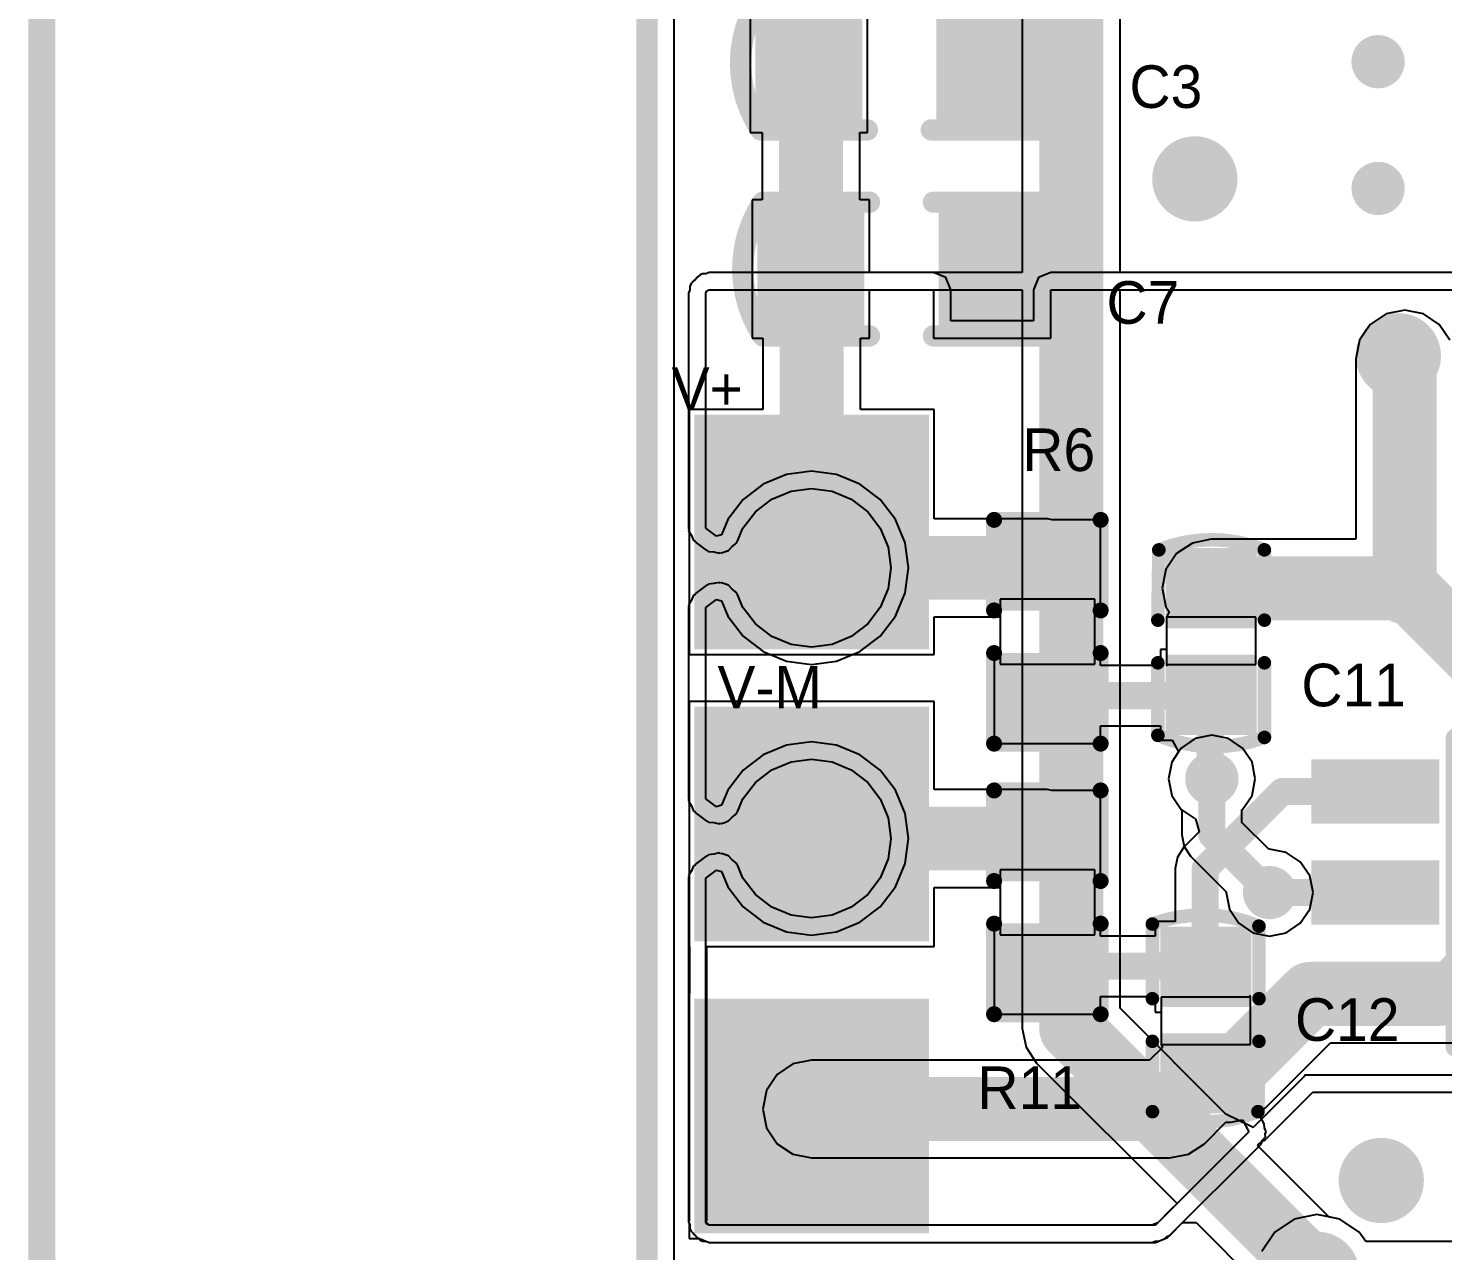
# Model space of a CAD drawing. Extents: x 10.58 to 11.54, y 9.91 to 15.27.
# Drawn here: x 10.598 to 11.12, y 10.462 to 10.914 of the extents above; entities that cross this region are included whole.
import ezdxf

# ---------------------------------------------------------------- set-up
doc = ezdxf.new("R2010")
doc.units = 0
doc.layers.get('0').update_dxf_attribs({"linetype": 'CONTINUOUS'})
for name, color, linetype in [('BOTTOMLAYER', 5, 'CONTINUOUS'), ('KEEPOUTLAYER', 6, 'CONTINUOUS'), ('MULTILAYER', 9, 'CONTINUOUS'), ('TOPLAYER', 1, 'CONTINUOUS'), ('TOPOVERLAY', 2, 'CONTINUOUS'), ('TOPPASTE', 8, 'CONTINUOUS'), ('TOPSOLDER', 216, 'CONTINUOUS'), ('VIAHOLELAYER', 16, 'CONTINUOUS')]:
    doc.layers.add(name, color=color, linetype=linetype)

# ---------------------------------------------------------------- blocks, each defined once
blk = doc.blocks.new('SOT_23_6L_30')
at = {"layer": 'TOPLAYER'}
for points in [[(-0.045276, 0.080709), (-0.045276, 0.041339), (-0.029528, 0.080709), (-0.029528, 0.041339)], [(-0.007874, 0.080709), (-0.007874, 0.041339), (0.007874, 0.080709), (0.007874, 0.041339)], [(0.029528, 0.080709), (0.029528, 0.041339), (0.045276, 0.080709), (0.045276, 0.041339)], [(-0.045276, -0.041339), (-0.045276, -0.080709), (-0.029528, -0.041339), (-0.029528, -0.080709)], [(-0.007874, -0.041339), (-0.007874, -0.080709), (0.007874, -0.041339), (0.007874, -0.080709)], [(0.029528, -0.041339), (0.029528, -0.080709), (0.045276, -0.041339), (0.045276, -0.080709)]]:
    blk.add_solid(points, dxfattribs=at)
at = {"layer": 'TOPOVERLAY', "const_width": 0.007087}
for points in [[(-0.057087, 0.031496), (-0.057087, -0.031496)], [(-0.057087, 0.031496), (0.057087, 0.031496)], [(0.057087, 0.031496), (0.057087, -0.031496)], [(-0.057087, -0.031496), (0.057087, -0.031496)]]:
    blk.add_lwpolyline(points, dxfattribs=at)
at = {"layer": 'TOPOVERLAY'}
for points, const_width in [([(-0.058858, 0.031496, 1), (-0.055315, 0.031496, 1)], 0.003543), ([(-0.058858, 0.031496, 1), (-0.055315, 0.031496, 1)], 0.003543), ([(0.055315, 0.031496, 1), (0.058858, 0.031496, 1)], 0.003543), ([(0.055315, 0.031496, 1), (0.058858, 0.031496, 1)], 0.003543), ([(-0.058858, -0.031496, 1), (-0.055315, -0.031496, 1)], 0.003543), ([(-0.058858, -0.031496, 1), (-0.055315, -0.031496, 1)], 0.003543), ([(0.055315, -0.031496, 1), (0.058858, -0.031496, 1)], 0.003543), ([(0.055315, -0.031496, 1), (0.058858, -0.031496, 1)], 0.003543), ([(-0.055, -0.045, 1), (-0.062874, -0.045, 1)], 0.007874), ([(-0.064842, -0.045, 1), (-0.060906, -0.045, 1)], 0.003937), ([(-0.056968, -0.045, 1), (-0.053032, -0.045, 1)], 0.003937)]:
    blk.add_lwpolyline(points, format="xyb", close=True, dxfattribs=dict(at, const_width=const_width))
at = {"layer": 'TOPPASTE'}
for points in [[(-0.045276, 0.080709), (-0.045276, 0.041339), (-0.029528, 0.080709), (-0.029528, 0.041339)], [(-0.007874, 0.080709), (-0.007874, 0.041339), (0.007874, 0.080709), (0.007874, 0.041339)], [(0.029528, 0.080709), (0.029528, 0.041339), (0.045276, 0.080709), (0.045276, 0.041339)], [(-0.045276, -0.041339), (-0.045276, -0.080709), (-0.029528, -0.041339), (-0.029528, -0.080709)], [(-0.007874, -0.041339), (-0.007874, -0.080709), (0.007874, -0.041339), (0.007874, -0.080709)], [(0.029528, -0.041339), (0.029528, -0.080709), (0.045276, -0.041339), (0.045276, -0.080709)]]:
    blk.add_solid(points, dxfattribs=at)
at = {"layer": 'TOPSOLDER'}
for points in [[(-0.049276, 0.084709), (-0.049276, 0.037339), (-0.025528, 0.084709), (-0.025528, 0.037339)], [(-0.011874, 0.084709), (-0.011874, 0.037339), (0.011874, 0.084709), (0.011874, 0.037339)], [(0.025528, 0.084709), (0.025528, 0.037339), (0.049276, 0.084709), (0.049276, 0.037339)], [(-0.049276, -0.037339), (-0.049276, -0.084709), (-0.025528, -0.037339), (-0.025528, -0.084709)], [(-0.011874, -0.037339), (-0.011874, -0.084709), (0.011874, -0.037339), (0.011874, -0.084709)], [(0.025528, -0.037339), (0.025528, -0.084709), (0.049276, -0.037339), (0.049276, -0.084709)]]:
    blk.add_solid(points, dxfattribs=at)
blk = doc.blocks.new('R_0402_46')
at = {"layer": 'TOPLAYER'}
for p, q in [((0.017, 0.0175), (-0.007, 0.0175)), ((-0.007, 0.0175), (-0.007, -0.0175)), ((0.017, -0.0175), (0.017, 0.0175)), ((-0.007, -0.0175), (0.017, -0.0175))]:
    blk.add_line(p, q, dxfattribs=at)
for points in [[(-0.006811, -0.01378), (-0.006811, 0.01378), (-0.030433, -0.01378), (-0.030433, 0.01378)], [(0.040433, -0.01378), (0.040433, 0.01378), (0.016811, -0.01378), (0.016811, 0.01378)]]:
    blk.add_solid(points, dxfattribs=at)
at = {"layer": 'TOPOVERLAY', "const_width": 0.005906}
for points in [[(-0.036339, 0.019685), (-0.002874, 0.019685)], [(-0.036339, 0.019685), (-0.036339, -0.019685)], [(0.012874, 0.019685), (0.046339, 0.019685)], [(0.046339, 0.019685), (0.046339, -0.019685)], [(-0.036339, -0.019685), (-0.002874, -0.019685)], [(0.012874, -0.019685), (0.046339, -0.019685)]]:
    blk.add_lwpolyline(points, dxfattribs=at)
at = {"layer": 'TOPOVERLAY', "const_width": 0.002953}
for points in [[(-0.037815, 0.019685, 1), (-0.034862, 0.019685, 1)], [(-0.037815, 0.019685, 1), (-0.034862, 0.019685, 1)], [(-0.00435, 0.019685, 1), (-0.001398, 0.019685, 1)], [(0.011398, 0.019685, 1), (0.01435, 0.019685, 1)], [(0.044862, 0.019685, 1), (0.047815, 0.019685, 1)], [(0.044862, 0.019685, 1), (0.047815, 0.019685, 1)], [(-0.037815, -0.019685, 1), (-0.034862, -0.019685, 1)], [(-0.037815, -0.019685, 1), (-0.034862, -0.019685, 1)], [(-0.00435, -0.019685, 1), (-0.001398, -0.019685, 1)], [(0.011398, -0.019685, 1), (0.01435, -0.019685, 1)], [(0.044862, -0.019685, 1), (0.047815, -0.019685, 1)], [(0.044862, -0.019685, 1), (0.047815, -0.019685, 1)]]:
    blk.add_lwpolyline(points, format="xyb", close=True, dxfattribs=at)
at = {"layer": 'TOPPASTE'}
for points in [[(-0.006811, -0.01378), (-0.006811, 0.01378), (-0.030433, -0.01378), (-0.030433, 0.01378)], [(0.040433, -0.01378), (0.040433, 0.01378), (0.016811, -0.01378), (0.016811, 0.01378)]]:
    blk.add_solid(points, dxfattribs=at)
at = {"layer": 'TOPSOLDER'}
for points in [[(-0.002811, -0.01778), (-0.002811, 0.01778), (-0.034433, -0.01778), (-0.034433, 0.01778)], [(0.044433, -0.01778), (0.044433, 0.01778), (0.012811, -0.01778), (0.012811, 0.01778)]]:
    blk.add_solid(points, dxfattribs=at)
blk = doc.blocks.new('R_0402_50')
at = {"layer": 'TOPLAYER'}
for p, q in [((0.017, 0.0175), (-0.007, 0.0175)), ((-0.007, 0.0175), (-0.007, -0.0175)), ((0.017, -0.0175), (0.017, 0.0175)), ((-0.007, -0.0175), (0.017, -0.0175))]:
    blk.add_line(p, q, dxfattribs=at)
for points in [[(-0.006811, -0.01378), (-0.006811, 0.01378), (-0.030433, -0.01378), (-0.030433, 0.01378)], [(0.040433, -0.01378), (0.040433, 0.01378), (0.016811, -0.01378), (0.016811, 0.01378)]]:
    blk.add_solid(points, dxfattribs=at)
at = {"layer": 'TOPOVERLAY', "const_width": 0.005906}
for points in [[(-0.036339, 0.019685), (-0.002874, 0.019685)], [(-0.036339, 0.019685), (-0.036339, -0.019685)], [(0.012874, 0.019685), (0.046339, 0.019685)], [(0.046339, 0.019685), (0.046339, -0.019685)], [(-0.036339, -0.019685), (-0.002874, -0.019685)], [(0.012874, -0.019685), (0.046339, -0.019685)]]:
    blk.add_lwpolyline(points, dxfattribs=at)
at = {"layer": 'TOPOVERLAY', "const_width": 0.002953}
for points in [[(-0.037815, 0.019685, 1), (-0.034862, 0.019685, 1)], [(-0.037815, 0.019685, 1), (-0.034862, 0.019685, 1)], [(-0.00435, 0.019685, 1), (-0.001398, 0.019685, 1)], [(0.011398, 0.019685, 1), (0.01435, 0.019685, 1)], [(0.044862, 0.019685, 1), (0.047815, 0.019685, 1)], [(0.044862, 0.019685, 1), (0.047815, 0.019685, 1)], [(-0.037815, -0.019685, 1), (-0.034862, -0.019685, 1)], [(-0.037815, -0.019685, 1), (-0.034862, -0.019685, 1)], [(-0.00435, -0.019685, 1), (-0.001398, -0.019685, 1)], [(0.011398, -0.019685, 1), (0.01435, -0.019685, 1)], [(0.044862, -0.019685, 1), (0.047815, -0.019685, 1)], [(0.044862, -0.019685, 1), (0.047815, -0.019685, 1)]]:
    blk.add_lwpolyline(points, format="xyb", close=True, dxfattribs=at)
at = {"layer": 'TOPPASTE'}
for points in [[(-0.006811, -0.01378), (-0.006811, 0.01378), (-0.030433, -0.01378), (-0.030433, 0.01378)], [(0.040433, -0.01378), (0.040433, 0.01378), (0.016811, -0.01378), (0.016811, 0.01378)]]:
    blk.add_solid(points, dxfattribs=at)
at = {"layer": 'TOPSOLDER'}
for points in [[(-0.002811, -0.01778), (-0.002811, 0.01778), (-0.034433, -0.01778), (-0.034433, 0.01778)], [(0.044433, -0.01778), (0.044433, 0.01778), (0.012811, -0.01778), (0.012811, 0.01778)]]:
    blk.add_solid(points, dxfattribs=at)
blk = doc.blocks.new('3P_SMT_3_3_59')
at = {"layer": 'TOPLAYER'}
for points in [[(-0.03937, -0.03937), (0.03937, -0.03937), (-0.03937, 0.03937), (0.03937, 0.03937)], [(0.068504, -0.03937), (0.147244, -0.03937), (0.068504, 0.03937), (0.147244, 0.03937)], [(0.176378, -0.03937), (0.255118, -0.03937), (0.176378, 0.03937), (0.255118, 0.03937)]]:
    blk.add_solid(points, dxfattribs=at)
at = {"layer": 'TOPPASTE'}
for points in [[(-0.03937, -0.03937), (0.03937, -0.03937), (-0.03937, 0.03937), (0.03937, 0.03937)], [(0.068504, -0.03937), (0.147244, -0.03937), (0.068504, 0.03937), (0.147244, 0.03937)], [(0.176378, -0.03937), (0.255118, -0.03937), (0.176378, 0.03937), (0.255118, 0.03937)]]:
    blk.add_solid(points, dxfattribs=at)
at = {"layer": 'TOPSOLDER'}
for points in [[(-0.04337, -0.04337), (0.04337, -0.04337), (-0.04337, 0.04337), (0.04337, 0.04337)], [(0.064504, -0.04337), (0.151244, -0.04337), (0.064504, 0.04337), (0.151244, 0.04337)], [(0.172378, -0.04337), (0.259118, -0.04337), (0.172378, 0.04337), (0.259118, 0.04337)]]:
    blk.add_solid(points, dxfattribs=at)
blk = doc.blocks.new('C_0603_66')
at = {"layer": 'TOPLAYER'}
for points in [[(-0.017717, -0.019685), (-0.017717, 0.019685), (-0.049213, -0.019685), (-0.049213, 0.019685)], [(0.049213, -0.019685), (0.049213, 0.019685), (0.017717, -0.019685), (0.017717, 0.019685)]]:
    blk.add_solid(points, dxfattribs=at)
at = {"layer": 'TOPOVERLAY', "const_width": 0.007874}
for points in [[(-0.051181, -0.024708, -0.302775), (-0.051181, 0.024708)], [(0.051181, 0.024708, -0.302775), (0.051181, -0.024708)]]:
    blk.add_lwpolyline(points, format="xyb", dxfattribs=at)
at = {"layer": 'TOPOVERLAY', "const_width": 0.003937}
for points in [[(-0.05315, 0.024708, 1), (-0.049213, 0.024708, 1)], [(-0.05315, 0.024708, 1), (-0.049213, 0.024708, 1)], [(-0.01378, 0.024708, 1), (-0.009843, 0.024708, 1)], [(0.009843, 0.024708, 1), (0.01378, 0.024708, 1)], [(0.049213, 0.024708, 1), (0.05315, 0.024708, 1)], [(0.049213, 0.024708, 1), (0.05315, 0.024708, 1)], [(-0.05315, -0.024708, 1), (-0.049213, -0.024708, 1)], [(-0.05315, -0.024708, 1), (-0.049213, -0.024708, 1)], [(-0.01378, -0.024708, 1), (-0.009843, -0.024708, 1)], [(0.009843, -0.024708, 1), (0.01378, -0.024708, 1)], [(0.049213, -0.024708, 1), (0.05315, -0.024708, 1)], [(0.049213, -0.024708, 1), (0.05315, -0.024708, 1)]]:
    blk.add_lwpolyline(points, format="xyb", close=True, dxfattribs=at)
at = {"layer": 'TOPOVERLAY', "const_width": 0.007874}
for points in [[(-0.011811, 0.024708), (-0.051181, 0.024708)], [(0.051181, 0.024708), (0.011811, 0.024708)], [(-0.011811, -0.024708), (-0.051181, -0.024708)], [(0.051181, -0.024708), (0.011811, -0.024708)]]:
    blk.add_lwpolyline(points, dxfattribs=at)
at = {"layer": 'TOPPASTE'}
for points in [[(-0.017717, -0.019685), (-0.017717, 0.019685), (-0.049213, -0.019685), (-0.049213, 0.019685)], [(0.049213, -0.019685), (0.049213, 0.019685), (0.017717, -0.019685), (0.017717, 0.019685)]]:
    blk.add_solid(points, dxfattribs=at)
at = {"layer": 'TOPSOLDER'}
for points in [[(-0.013717, -0.023685), (-0.013717, 0.023685), (-0.053213, -0.023685), (-0.053213, 0.023685)], [(0.053213, -0.023685), (0.053213, 0.023685), (0.013717, -0.023685), (0.013717, 0.023685)]]:
    blk.add_solid(points, dxfattribs=at)
blk = doc.blocks.new('C_0603_70')
at = {"layer": 'TOPLAYER'}
for points in [[(-0.017717, -0.019685), (-0.017717, 0.019685), (-0.049213, -0.019685), (-0.049213, 0.019685)], [(0.049213, -0.019685), (0.049213, 0.019685), (0.017717, -0.019685), (0.017717, 0.019685)]]:
    blk.add_solid(points, dxfattribs=at)
at = {"layer": 'TOPOVERLAY', "const_width": 0.007874}
for points in [[(-0.051181, -0.024708, -0.302775), (-0.051181, 0.024708)], [(0.051181, 0.024708, -0.302775), (0.051181, -0.024708)]]:
    blk.add_lwpolyline(points, format="xyb", dxfattribs=at)
at = {"layer": 'TOPOVERLAY', "const_width": 0.003937}
for points in [[(-0.05315, 0.024708, 1), (-0.049213, 0.024708, 1)], [(-0.05315, 0.024708, 1), (-0.049213, 0.024708, 1)], [(-0.01378, 0.024708, 1), (-0.009843, 0.024708, 1)], [(0.009843, 0.024708, 1), (0.01378, 0.024708, 1)], [(0.049213, 0.024708, 1), (0.05315, 0.024708, 1)], [(0.049213, 0.024708, 1), (0.05315, 0.024708, 1)], [(-0.05315, -0.024708, 1), (-0.049213, -0.024708, 1)], [(-0.05315, -0.024708, 1), (-0.049213, -0.024708, 1)], [(-0.01378, -0.024708, 1), (-0.009843, -0.024708, 1)], [(0.009843, -0.024708, 1), (0.01378, -0.024708, 1)], [(0.049213, -0.024708, 1), (0.05315, -0.024708, 1)], [(0.049213, -0.024708, 1), (0.05315, -0.024708, 1)]]:
    blk.add_lwpolyline(points, format="xyb", close=True, dxfattribs=at)
at = {"layer": 'TOPOVERLAY', "const_width": 0.007874}
for points in [[(-0.011811, 0.024708), (-0.051181, 0.024708)], [(0.051181, 0.024708), (0.011811, 0.024708)], [(-0.011811, -0.024708), (-0.051181, -0.024708)], [(0.051181, -0.024708), (0.011811, -0.024708)]]:
    blk.add_lwpolyline(points, dxfattribs=at)
at = {"layer": 'TOPPASTE'}
for points in [[(-0.017717, -0.019685), (-0.017717, 0.019685), (-0.049213, -0.019685), (-0.049213, 0.019685)], [(0.049213, -0.019685), (0.049213, 0.019685), (0.017717, -0.019685), (0.017717, 0.019685)]]:
    blk.add_solid(points, dxfattribs=at)
at = {"layer": 'TOPSOLDER'}
for points in [[(-0.013717, -0.023685), (-0.013717, 0.023685), (-0.053213, -0.023685), (-0.053213, 0.023685)], [(0.053213, -0.023685), (0.053213, 0.023685), (0.013717, -0.023685), (0.013717, 0.023685)]]:
    blk.add_solid(points, dxfattribs=at)
blk = doc.blocks.new('C_0402_78')
at = {"layer": 'TOPLAYER'}
for p, q in [((0.008518, 0.0165), (-0.008982, 0.0165)), ((-0.008982, 0.0165), (-0.008982, -0.0165)), ((0.008518, -0.016), (0.008518, 0.0165)), ((-0.008982, -0.0165), (0.009018, -0.0165)), ((0.009018, -0.0165), (0.008518, -0.016))]:
    blk.add_line(p, q, dxfattribs=at)
for points in [[(-0.00884, -0.012795), (-0.00884, 0.012795), (-0.030494, -0.012795), (-0.030494, 0.012795)], [(0.03053, -0.012795), (0.03053, 0.012795), (0.008876, -0.012795), (0.008876, 0.012795)]]:
    blk.add_solid(points, dxfattribs=at)
at = {"layer": 'TOPOVERLAY', "const_width": 0.005}
for points in [[(-0.03382, -0.019341, -0.193022), (-0.033854, 0.01965)], [(0.035464, 0.019716, -0.191665), (0.034708, -0.019637)]]:
    blk.add_lwpolyline(points, format="xyb", dxfattribs=at)
at = {"layer": 'TOPOVERLAY', "const_width": 0.0025}
for points in [[(-0.035104, 0.01965, 1), (-0.032604, 0.01965, 1)], [(-0.03509, 0.019685, 1), (-0.03259, 0.019685, 1)], [(-0.009106, 0.019685, 1), (-0.006606, 0.019685, 1)], [(0.006642, 0.019685, 1), (0.009142, 0.019685, 1)], [(0.034214, 0.019716, 1), (0.036714, 0.019716, 1)], [(0.034225, 0.019685, 1), (0.036726, 0.019685, 1)], [(-0.03509, -0.019291, 1), (-0.03259, -0.019291, 1)], [(-0.03507, -0.019341, 1), (-0.03257, -0.019341, 1)], [(-0.009106, -0.019685, 1), (-0.006606, -0.019685, 1)], [(0.006642, -0.019685, 1), (0.009142, -0.019685, 1)], [(0.033438, -0.019685, 1), (0.035938, -0.019685, 1)], [(0.033458, -0.019637, 1), (0.035958, -0.019637, 1)]]:
    blk.add_lwpolyline(points, format="xyb", close=True, dxfattribs=at)
at = {"layer": 'TOPOVERLAY', "const_width": 0.005}
for points in [[(-0.007856, 0.019685), (-0.03384, 0.019685)], [(0.035476, 0.019685), (0.007892, 0.019685)], [(-0.007856, -0.019685), (-0.03384, -0.019291)], [(0.034688, -0.019685), (0.007892, -0.019685)]]:
    blk.add_lwpolyline(points, dxfattribs=at)
at = {"layer": 'TOPPASTE'}
for points in [[(-0.00884, -0.012795), (-0.00884, 0.012795), (-0.030494, -0.012795), (-0.030494, 0.012795)], [(0.03053, -0.012795), (0.03053, 0.012795), (0.008876, -0.012795), (0.008876, 0.012795)]]:
    blk.add_solid(points, dxfattribs=at)
at = {"layer": 'TOPSOLDER'}
for points in [[(-0.00484, -0.016795), (-0.00484, 0.016795), (-0.034494, -0.016795), (-0.034494, 0.016795)], [(0.03453, -0.016795), (0.03453, 0.016795), (0.004876, -0.016795), (0.004876, 0.016795)]]:
    blk.add_solid(points, dxfattribs=at)
blk = doc.blocks.new('C_0402_79')
at = {"layer": 'TOPLAYER'}
for p, q in [((0.008518, 0.0165), (-0.008982, 0.0165)), ((-0.008982, 0.0165), (-0.008982, -0.0165)), ((0.008518, -0.016), (0.008518, 0.0165)), ((-0.008982, -0.0165), (0.009018, -0.0165)), ((0.009018, -0.0165), (0.008518, -0.016))]:
    blk.add_line(p, q, dxfattribs=at)
for points in [[(-0.00884, -0.012795), (-0.00884, 0.012795), (-0.030494, -0.012795), (-0.030494, 0.012795)], [(0.03053, -0.012795), (0.03053, 0.012795), (0.008876, -0.012795), (0.008876, 0.012795)]]:
    blk.add_solid(points, dxfattribs=at)
at = {"layer": 'TOPOVERLAY', "const_width": 0.005}
for points in [[(-0.03382, -0.019341, -0.193022), (-0.033854, 0.01965)], [(0.035464, 0.019716, -0.191665), (0.034708, -0.019637)]]:
    blk.add_lwpolyline(points, format="xyb", dxfattribs=at)
at = {"layer": 'TOPOVERLAY', "const_width": 0.0025}
for points in [[(-0.035104, 0.01965, 1), (-0.032604, 0.01965, 1)], [(-0.03509, 0.019685, 1), (-0.03259, 0.019685, 1)], [(-0.009106, 0.019685, 1), (-0.006606, 0.019685, 1)], [(0.006642, 0.019685, 1), (0.009142, 0.019685, 1)], [(0.034214, 0.019716, 1), (0.036714, 0.019716, 1)], [(0.034225, 0.019685, 1), (0.036726, 0.019685, 1)], [(-0.03509, -0.019291, 1), (-0.03259, -0.019291, 1)], [(-0.03507, -0.019341, 1), (-0.03257, -0.019341, 1)], [(-0.009106, -0.019685, 1), (-0.006606, -0.019685, 1)], [(0.006642, -0.019685, 1), (0.009142, -0.019685, 1)], [(0.033438, -0.019685, 1), (0.035938, -0.019685, 1)], [(0.033458, -0.019637, 1), (0.035958, -0.019637, 1)]]:
    blk.add_lwpolyline(points, format="xyb", close=True, dxfattribs=at)
at = {"layer": 'TOPOVERLAY', "const_width": 0.005}
for points in [[(-0.03384, 0.019685), (-0.007856, 0.019685)], [(0.007892, 0.019685), (0.035476, 0.019685)], [(-0.03384, -0.019291), (-0.007856, -0.019685)], [(0.007892, -0.019685), (0.034688, -0.019685)]]:
    blk.add_lwpolyline(points, dxfattribs=at)
at = {"layer": 'TOPPASTE'}
for points in [[(-0.00884, -0.012795), (-0.00884, 0.012795), (-0.030494, -0.012795), (-0.030494, 0.012795)], [(0.03053, -0.012795), (0.03053, 0.012795), (0.008876, -0.012795), (0.008876, 0.012795)]]:
    blk.add_solid(points, dxfattribs=at)
at = {"layer": 'TOPSOLDER'}
for points in [[(-0.00484, -0.016795), (-0.00484, 0.016795), (-0.034494, -0.016795), (-0.034494, 0.016795)], [(0.03453, -0.016795), (0.03453, 0.016795), (0.004876, -0.016795), (0.004876, 0.016795)]]:
    blk.add_solid(points, dxfattribs=at)

msp = doc.modelspace()

# ---------------------------------------------------------------- linework, layer by layer
at = {"layer": 'BOTTOMLAYER'}
for p, q in [((10.836504, 10.348354), (10.836504, 12.641469)), ((10.965098, 11.006301), (10.965098, 10.823453)), ((11.001226, 10.823453), (11.001226, 11.006301)), ((10.846049, 10.822594), (10.84515, 10.821695)), ((10.846947, 10.822967), (10.846049, 10.822594)), ((10.846049, 10.822594), (10.846049, 10.822594)), ((10.846049, 10.822594), (10.846049, 10.822594)), ((10.846049, 10.822594), (10.846049, 10.822594)), ((10.848219, 10.822967), (10.846947, 10.822967)), ((10.849394, 10.823453), (10.848219, 10.822967)), ((10.965098, 10.823453), (10.849394, 10.823453)), ((11.201967, 10.823453), (11.001226, 10.823453)), ((10.842589, 10.819135), (10.842217, 10.818236)), ((10.842217, 10.818236), (10.842217, 10.816965)), ((10.84259, 10.819135), (10.842589, 10.819135)), ((10.842589, 10.819135), (10.842589, 10.819135)), ((10.842589, 10.819135), (10.842589, 10.819135)), ((10.843488, 10.820034), (10.84259, 10.819135)), ((10.843603, 10.82031), (10.843488, 10.820034)), ((10.843879, 10.820424), (10.843603, 10.82031)), ((10.844319, 10.820865), (10.843879, 10.820424)), ((10.84476, 10.821305), (10.844319, 10.820865)), ((10.844874, 10.821581), (10.84476, 10.821305)), ((10.84515, 10.821695), (10.844874, 10.821581)), ((10.842217, 10.816965), (10.841731, 10.81579)), ((10.841731, 10.81579), (10.841731, 10.728965)), ((10.848123, 10.81579), (10.848495, 10.816689)), ((10.848123, 10.728965), (10.848123, 10.81579)), ((10.848495, 10.816689), (10.849394, 10.817061)), ((10.849394, 10.817061), (10.965098, 10.817061)), ((10.965098, 10.817061), (10.965098, 10.544087)), ((11.001226, 10.551569), (11.001226, 10.817061)), ((11.001226, 10.817061), (11.208359, 10.817061)), ((10.887259, 10.750039), (10.878009, 10.748822)), ((10.896509, 10.748822), (10.887259, 10.750039)), ((10.869389, 10.745251), (10.861988, 10.739572)), ((10.878009, 10.748822), (10.869389, 10.745251)), ((10.905128, 10.745251), (10.896509, 10.748822)), ((10.91253, 10.739572), (10.905128, 10.745251)), ((10.861988, 10.739572), (10.856308, 10.73217)), ((10.866547, 10.735013), (10.872613, 10.739668)), ((10.872613, 10.739668), (10.879677, 10.742594)), ((10.879677, 10.742594), (10.887259, 10.743592)), ((10.887259, 10.743592), (10.89484, 10.742594)), ((10.89484, 10.742594), (10.901905, 10.739668)), ((10.901905, 10.739668), (10.907971, 10.735013)), ((10.918209, 10.73217), (10.91253, 10.739572)), ((10.861892, 10.728946), (10.866547, 10.735013)), ((10.907971, 10.735013), (10.912626, 10.728946)), ((10.841731, 10.728965), (10.84192, 10.728507)), ((10.84192, 10.728507), (10.8418, 10.728027)), ((10.852139, 10.725986), (10.848123, 10.728965)), ((10.856308, 10.73217), (10.853978, 10.726544)), ((10.859883, 10.724098), (10.861892, 10.728946)), ((10.912626, 10.728946), (10.915552, 10.721882)), ((10.92178, 10.72355), (10.918209, 10.73217)), ((10.8418, 10.728027), (10.842833, 10.726302)), ((10.842833, 10.726302), (10.843603, 10.724445)), ((10.843603, 10.724445), (10.84406, 10.724255)), ((10.84406, 10.724255), (10.844315, 10.723831)), ((10.844315, 10.723831), (10.848331, 10.720852)), ((10.853978, 10.726544), (10.852139, 10.725986)), ((10.857948, 10.722163), (10.859615, 10.723531)), ((10.859615, 10.723531), (10.859648, 10.723863)), ((10.859648, 10.723863), (10.859883, 10.724098)), ((10.922997, 10.714301), (10.92178, 10.72355)), ((10.848331, 10.720852), (10.848811, 10.720732)), ((10.848811, 10.720732), (10.849126, 10.720349)), ((10.849126, 10.720349), (10.851127, 10.720152)), ((10.851127, 10.720152), (10.853077, 10.719663)), ((10.853077, 10.719663), (10.853501, 10.719918)), ((10.853501, 10.719918), (10.853995, 10.719869)), ((10.853995, 10.719869), (10.855834, 10.720427)), ((10.855834, 10.720427), (10.856091, 10.720639)), ((10.856091, 10.720639), (10.856424, 10.720639)), ((10.856424, 10.720639), (10.857948, 10.722163)), ((10.915552, 10.721882), (10.91655, 10.714301)), ((10.91655, 10.714301), (10.915552, 10.706719)), ((10.92178, 10.705051), (10.922997, 10.714301)), ((10.848331, 10.707749), (10.844315, 10.70477)), ((10.848811, 10.707869), (10.848331, 10.707749)), ((10.849125, 10.708252), (10.848811, 10.707869)), ((10.851126, 10.70845), (10.849125, 10.708252)), ((10.853076, 10.708938), (10.851126, 10.70845)), ((10.853501, 10.708683), (10.853076, 10.708938)), ((10.853994, 10.708732), (10.853501, 10.708683)), ((10.855833, 10.708174), (10.853994, 10.708732)), ((10.856091, 10.707963), (10.855833, 10.708174)), ((10.856424, 10.707963), (10.856091, 10.707963)), ((10.857948, 10.706438), (10.856424, 10.707963)), ((10.843603, 10.704156), (10.842833, 10.702299)), ((10.84406, 10.704346), (10.843603, 10.704156)), ((10.844315, 10.70477), (10.84406, 10.704346)), ((10.848123, 10.699636), (10.852139, 10.702615)), ((10.852139, 10.702615), (10.853978, 10.702057)), ((10.859615, 10.705071), (10.857948, 10.706438)), ((10.859648, 10.704739), (10.859615, 10.705071)), ((10.859883, 10.704503), (10.859648, 10.704739)), ((10.861892, 10.699655), (10.859883, 10.704503)), ((10.915552, 10.706719), (10.912626, 10.699655)), ((10.918209, 10.696431), (10.92178, 10.705051)), ((10.84192, 10.700094), (10.841731, 10.699636)), ((10.841731, 10.699636), (10.841731, 10.628965)), ((10.842833, 10.702299), (10.8418, 10.700574)), ((10.8418, 10.700574), (10.84192, 10.700094)), ((10.848123, 10.628965), (10.848123, 10.699636)), ((10.853978, 10.702057), (10.856308, 10.696431)), ((10.866547, 10.693588), (10.861892, 10.699655)), ((10.912626, 10.699655), (10.907971, 10.693588)), ((10.856308, 10.696431), (10.861988, 10.68903)), ((10.872613, 10.688933), (10.866547, 10.693588)), ((10.907971, 10.693588), (10.901904, 10.688933)), ((10.91253, 10.68903), (10.918209, 10.696431)), ((10.861988, 10.68903), (10.869389, 10.68335)), ((10.879678, 10.686007), (10.872613, 10.688933)), ((10.901904, 10.688933), (10.89484, 10.686007)), ((10.905128, 10.68335), (10.91253, 10.68903)), ((10.869389, 10.68335), (10.878009, 10.67978)), ((10.887259, 10.685009), (10.879678, 10.686007)), ((10.89484, 10.686007), (10.887259, 10.685009)), ((10.896509, 10.67978), (10.905128, 10.68335)), ((10.878009, 10.67978), (10.887259, 10.678562)), ((10.887259, 10.678562), (10.896509, 10.67978)), ((11.028986, 10.651187), (11.023777, 10.647706)), ((11.03513, 10.652409), (11.028986, 10.651187)), ((11.041275, 10.651187), (11.03513, 10.652409)), ((11.046484, 10.647706), (11.041275, 10.651187)), ((10.869389, 10.645251), (10.861988, 10.639572)), ((10.878009, 10.648822), (10.869389, 10.645251)), ((10.887259, 10.650039), (10.878009, 10.648822)), ((10.896509, 10.648822), (10.887259, 10.650039)), ((10.905128, 10.645251), (10.896509, 10.648822)), ((10.91253, 10.639572), (10.905128, 10.645251)), ((11.023777, 10.647706), (11.020296, 10.642497)), ((11.049965, 10.642497), (11.046484, 10.647706)), ((10.866547, 10.635013), (10.872613, 10.639668)), ((10.872613, 10.639668), (10.879677, 10.642594)), ((10.879677, 10.642594), (10.887259, 10.643592)), ((10.887259, 10.643592), (10.89484, 10.642594)), ((10.89484, 10.642594), (10.901905, 10.639668)), ((10.901905, 10.639668), (10.907971, 10.635013)), ((11.020296, 10.642497), (11.019074, 10.636353)), ((11.051187, 10.636353), (11.049965, 10.642497)), ((10.861988, 10.639572), (10.856308, 10.63217)), ((10.861892, 10.628946), (10.866547, 10.635013)), ((10.907971, 10.635013), (10.912626, 10.628946)), ((10.918209, 10.63217), (10.91253, 10.639572)), ((11.019074, 10.636353), (11.020296, 10.630208)), ((11.049965, 10.630208), (11.051187, 10.636353)), ((10.856308, 10.63217), (10.853978, 10.626544)), ((10.92178, 10.623551), (10.918209, 10.63217)), ((11.020296, 10.630208), (11.023777, 10.624999)), ((11.046484, 10.624999), (11.049965, 10.630208)), ((10.841731, 10.628965), (10.84192, 10.628507)), ((10.84192, 10.628507), (10.8418, 10.628027)), ((10.8418, 10.628027), (10.842833, 10.626302)), ((10.842833, 10.626302), (10.843603, 10.624445)), ((10.843603, 10.624445), (10.84406, 10.624255)), ((10.84406, 10.624255), (10.844315, 10.623831)), ((10.852139, 10.625986), (10.848123, 10.628965)), ((10.853978, 10.626544), (10.852139, 10.625986)), ((10.859648, 10.623863), (10.859883, 10.624098)), ((10.859883, 10.624098), (10.861892, 10.628946)), ((10.912626, 10.628946), (10.915552, 10.621882)), ((11.023777, 10.624999), (11.024011, 10.624842)), ((11.024011, 10.624842), (11.024011, 10.615635)), ((11.04625, 10.624842), (11.046484, 10.624999)), ((11.04625, 10.62024), (11.04625, 10.624842)), ((10.844315, 10.623831), (10.848331, 10.620852)), ((10.848331, 10.620852), (10.848811, 10.620732)), ((10.848811, 10.620732), (10.849126, 10.620349)), ((10.849126, 10.620349), (10.851127, 10.620152)), ((10.851127, 10.620152), (10.853077, 10.619663)), ((10.853077, 10.619663), (10.853501, 10.619918)), ((10.853501, 10.619918), (10.853995, 10.619869)), ((10.853995, 10.619869), (10.855834, 10.620427)), ((10.855834, 10.620427), (10.856091, 10.620639)), ((10.856091, 10.620639), (10.856424, 10.620639)), ((10.856424, 10.620639), (10.857948, 10.622163)), ((10.857948, 10.622163), (10.859615, 10.623531)), ((10.859615, 10.623531), (10.859648, 10.623863)), ((10.915552, 10.621882), (10.91655, 10.614301)), ((10.922997, 10.614301), (10.92178, 10.623551)), ((11.056188, 10.610302), (11.04625, 10.62024)), ((10.91655, 10.614301), (10.915552, 10.606719)), ((10.92178, 10.605051), (10.922997, 10.614301)), ((11.024011, 10.615635), (11.024011, 10.615634)), ((11.024011, 10.615634), (11.024858, 10.611379)), ((10.851126, 10.60845), (10.849125, 10.608252)), ((10.853076, 10.608938), (10.851126, 10.60845)), ((10.853501, 10.608683), (10.853076, 10.608938)), ((10.853994, 10.608732), (10.853501, 10.608683)), ((10.855833, 10.608174), (10.853994, 10.608732)), ((11.024858, 10.611379), (11.027268, 10.607772)), ((11.056464, 10.610357), (11.056188, 10.610302)), ((11.062609, 10.609135), (11.056464, 10.610357)), ((11.067818, 10.605654), (11.062609, 10.609135)), ((10.843603, 10.604156), (10.842833, 10.602299)), ((10.84406, 10.604346), (10.843603, 10.604156)), ((10.844315, 10.60477), (10.84406, 10.604346)), ((10.848331, 10.607749), (10.844315, 10.60477)), ((10.848811, 10.607869), (10.848331, 10.607749)), ((10.849125, 10.608252), (10.848811, 10.607869)), ((10.856091, 10.607963), (10.855833, 10.608174)), ((10.856424, 10.607963), (10.856091, 10.607963)), ((10.857948, 10.606438), (10.856424, 10.607963)), ((10.859615, 10.605071), (10.857948, 10.606438)), ((10.859648, 10.604739), (10.859615, 10.605071)), ((10.859883, 10.604503), (10.859648, 10.604739)), ((10.861892, 10.599655), (10.859883, 10.604503)), ((10.915552, 10.606719), (10.912626, 10.599655)), ((10.918209, 10.596431), (10.92178, 10.605051)), ((11.027268, 10.607772), (11.040463, 10.594577)), ((11.071299, 10.600445), (11.067818, 10.605654)), ((10.84192, 10.600094), (10.841731, 10.599636)), ((10.841731, 10.599636), (10.841731, 10.472663)), ((10.842833, 10.602299), (10.8418, 10.600574)), ((10.8418, 10.600574), (10.84192, 10.600094)), ((10.848123, 10.599636), (10.852139, 10.602615)), ((10.848123, 10.472663), (10.848123, 10.599636)), ((10.852139, 10.602615), (10.853978, 10.602057)), ((10.853978, 10.602057), (10.856308, 10.596431)), ((10.866547, 10.593588), (10.861892, 10.599655)), ((10.912626, 10.599655), (10.907971, 10.593588)), ((11.072521, 10.594301), (11.071299, 10.600445)), ((10.856308, 10.596431), (10.861988, 10.58903)), ((10.872613, 10.588933), (10.866547, 10.593588)), ((10.907971, 10.593588), (10.901904, 10.588933)), ((10.91253, 10.58903), (10.918209, 10.596431)), ((11.040463, 10.594577), (11.040408, 10.594301)), ((11.040408, 10.594301), (11.04163, 10.588156)), ((11.071299, 10.588156), (11.072521, 10.594301)), ((10.861988, 10.58903), (10.869389, 10.58335)), ((10.879678, 10.586007), (10.872613, 10.588933)), ((10.901904, 10.588933), (10.89484, 10.586007)), ((10.905128, 10.58335), (10.91253, 10.58903)), ((11.04163, 10.588156), (11.045111, 10.582947)), ((11.067818, 10.582947), (11.071299, 10.588156)), ((10.869389, 10.58335), (10.878009, 10.57978)), ((10.887259, 10.585009), (10.879678, 10.586007)), ((10.89484, 10.586007), (10.887259, 10.585009)), ((10.896509, 10.57978), (10.905128, 10.58335)), ((11.045111, 10.582947), (11.05032, 10.579466)), ((11.062609, 10.579466), (11.067818, 10.582947)), ((10.878009, 10.57978), (10.887259, 10.578562)), ((10.887259, 10.578562), (10.896509, 10.57978)), ((11.05032, 10.579466), (11.056464, 10.578244)), ((11.056464, 10.578244), (11.062609, 10.579466)), ((11.040333, 10.512461), (11.001226, 10.551569)), ((10.965098, 10.544087), (10.966473, 10.537174)), ((10.966473, 10.537174), (10.970389, 10.531314)), ((10.970389, 10.531314), (11.022287, 10.479415)), ((11.067904, 10.525032), (11.050333, 10.507461)), ((11.069382, 10.52651), (11.067904, 10.525032)), ((11.156694, 10.526904), (11.069382, 10.526904)), ((11.069382, 10.526904), (11.069382, 10.52651)), ((11.054853, 10.502941), (11.072424, 10.520512)), ((11.072424, 10.520512), (11.156694, 10.520512)), ((11.050333, 10.507461), (11.040333, 10.512461)), ((11.052055, 10.500739), (11.052355, 10.501397)), ((11.078296, 10.474498), (11.052055, 10.500739)), ((11.052355, 10.501397), (11.053479, 10.502372)), ((11.052355, 10.501397), (11.052355, 10.501397)), ((11.052355, 10.501397), (11.052355, 10.501397)), ((11.052355, 10.501397), (11.052355, 10.501397)), ((11.052355, 10.501397), (11.052355, 10.501397)), ((11.052355, 10.501397), (11.052355, 10.501397)), ((11.052355, 10.501397), (11.052355, 10.501397)), ((11.053479, 10.502372), (11.054853, 10.502941)), ((11.022287, 10.479415), (11.019787, 10.476915)), ((10.841731, 10.472663), (10.842217, 10.471488)), ((10.848495, 10.471764), (10.848123, 10.472663)), ((11.019787, 10.476915), (11.015163, 10.472291)), ((11.019683, 10.467771), (11.024307, 10.472395)), ((11.024307, 10.472395), (11.024307, 10.472395)), ((11.024307, 10.472395), (11.024307, 10.472395)), ((11.024307, 10.472395), (11.029307, 10.472395)), ((11.029307, 10.472395), (11.05275, 10.448952)), ((11.082415, 10.473679), (11.078296, 10.474498)), ((11.089578, 10.468893), (11.082415, 10.473679)), ((10.842217, 10.471488), (10.842217, 10.470217)), ((10.842217, 10.470217), (10.842589, 10.469318)), ((10.842589, 10.469318), (10.842589, 10.469318)), ((10.842589, 10.469318), (10.842589, 10.469318)), ((10.842589, 10.469318), (10.84259, 10.469318)), ((10.84259, 10.469318), (10.843488, 10.468419)), ((10.843488, 10.468419), (10.843603, 10.468143)), ((10.843603, 10.468143), (10.843879, 10.468029)), ((10.843879, 10.468029), (10.844319, 10.467588)), ((10.844319, 10.467588), (10.84476, 10.467148)), ((10.849394, 10.471392), (10.848495, 10.471764)), ((11.012993, 10.471392), (10.849394, 10.471392)), ((11.015163, 10.472291), (11.012993, 10.471392)), ((11.017609, 10.466385), (11.018508, 10.467284)), ((11.018508, 10.467284), (11.019683, 10.467771)), ((11.091963, 10.465324), (11.089578, 10.468893)), ((10.84476, 10.467148), (10.844874, 10.466872)), ((10.844874, 10.466872), (10.84515, 10.466758)), ((10.84515, 10.466758), (10.846049, 10.465859)), ((10.846049, 10.465859), (10.846049, 10.465859)), ((10.846049, 10.465859), (10.846049, 10.465859)), ((10.846049, 10.465859), (10.846049, 10.465859)), ((10.846049, 10.465859), (10.846947, 10.465487)), ((10.846947, 10.465487), (10.848219, 10.465486)), ((10.848219, 10.465486), (10.849394, 10.465)), ((10.849394, 10.465), (11.012993, 10.465)), ((11.012993, 10.465), (11.014168, 10.465486)), ((11.014168, 10.465486), (11.015439, 10.465486)), ((11.015439, 10.465486), (11.017609, 10.466385)), ((11.154801, 10.465324), (11.091963, 10.465324))]:
    msp.add_line(p, q, dxfattribs=at)
for points, const_width in [([(10.983162, 10.544087), (10.983162, 11.018242)], 0.023622), ([(11.03513, 10.615634), (11.03513, 10.636353)], 0.01), ([(11.03513, 10.615634), (11.056464, 10.594301)], 0.01), ([(10.983162, 10.544087), (11.073967, 10.453282)], 0.023622)]:
    msp.add_lwpolyline(points, dxfattribs=dict(at, const_width=const_width))
for points, const_width in [([(11.091627, 10.901313, 1), (11.101469, 10.901313, 1)], 0.009843), ([(11.020957, 10.858006, 1), (11.036705, 10.858006, 1)], 0.015748), ([(11.091627, 10.854463, 1), (11.101469, 10.854463, 1)], 0.009843), ([(11.096154, 10.792652, 1), (11.111902, 10.792652, 1)], 0.015748), ([(11.030209, 10.636353, 1), (11.040052, 10.636353, 1)], 0.009843), ([(11.03263, 10.636353, 1), (11.037631, 10.636353, 1)], 0.005), ([(11.03263, 10.615634, 1), (11.037631, 10.615634, 1)], 0.005), ([(11.03263, 10.615634, 1), (11.037631, 10.615634, 1)], 0.005), ([(11.051543, 10.594301, 1), (11.061386, 10.594301, 1)], 0.009843), ([(11.053964, 10.594301, 1), (11.058964, 10.594301, 1)], 0.005), ([(10.977256, 10.544087, 1), (10.989067, 10.544087, 1)], 0.011811), ([(10.977256, 10.544087, 1), (10.989067, 10.544087, 1)], 0.011811), ([(11.089855, 10.487927, 1), (11.105603, 10.487927, 1)], 0.015748), ([(11.066093, 10.453282, 1), (11.081841, 10.453282, 1)], 0.015748), ([(11.068061, 10.453282, 1), (11.079872, 10.453282, 1)], 0.011811)]:
    msp.add_lwpolyline(points, format="xyb", close=True, dxfattribs=dict(at, const_width=const_width))
at = {"layer": 'KEEPOUTLAYER'}
for points, const_width in [([(10.826469, 10.338318), (10.826469, 12.641469)], 0.007874), ([(10.602847, 10.338318), (10.602847, 12.473279)], 0.01)]:
    msp.add_lwpolyline(points, dxfattribs=dict(at, const_width=const_width))
at = {"layer": 'MULTILAYER'}
for points, const_width in [([(11.091627, 10.901313, 1), (11.101469, 10.901313, 1)], 0.009843), ([(11.020957, 10.858006, 1), (11.036705, 10.858006, 1)], 0.015748), ([(11.091627, 10.854463, 1), (11.101469, 10.854463, 1)], 0.009843), ([(11.096154, 10.792652, 1), (11.111902, 10.792652, 1)], 0.015748), ([(11.030209, 10.636353, 1), (11.040052, 10.636353, 1)], 0.009843), ([(11.051543, 10.594301, 1), (11.061386, 10.594301, 1)], 0.009843), ([(11.089855, 10.487927, 1), (11.105603, 10.487927, 1)], 0.015748), ([(11.066093, 10.453282, 1), (11.081841, 10.453282, 1)], 0.015748)]:
    msp.add_lwpolyline(points, format="xyb", close=True, dxfattribs=dict(at, const_width=const_width))
at = {"layer": 'TOPLAYER'}
for p, q in [((10.836504, 10.348354), (10.836504, 11.194887)), ((10.864541, 10.926391), (10.864541, 10.87521)), ((10.907848, 10.87521), (10.907848, 10.926391)), ((10.864541, 10.87521), (10.868931, 10.87521)), ((10.868931, 10.87521), (10.868931, 10.850291)), ((10.905058, 10.850291), (10.905058, 10.87521)), ((10.905058, 10.87521), (10.907848, 10.87521)), ((10.868931, 10.850291), (10.865341, 10.850291)), ((10.865341, 10.850291), (10.865341, 10.79911)), ((10.908648, 10.850291), (10.905058, 10.850291)), ((10.908648, 10.823453), (10.908648, 10.850291)), ((10.93227, 10.823453), (10.908648, 10.823453)), ((10.93679, 10.821581), (10.93227, 10.823453)), ((10.975577, 10.823453), (10.971057, 10.821581)), ((11.2053, 10.823453), (10.975577, 10.823453)), ((10.938662, 10.817061), (10.93679, 10.821581)), ((10.971057, 10.821581), (10.969185, 10.817061)), ((10.908648, 10.79911), (10.908648, 10.817061)), ((10.908648, 10.817061), (10.93227, 10.817061)), ((10.93227, 10.817061), (10.93227, 10.79911)), ((10.938662, 10.805502), (10.938662, 10.817061)), ((10.969185, 10.817061), (10.969185, 10.805502)), ((10.975577, 10.79911), (10.975577, 10.817061)), ((10.975577, 10.817061), (11.208359, 10.817061)), ((11.099478, 10.808159), (11.093617, 10.804244)), ((11.10639, 10.809534), (11.099478, 10.808159)), ((11.113303, 10.808159), (11.10639, 10.809534)), ((11.119163, 10.804244), (11.113303, 10.808159)), ((10.969185, 10.805502), (10.938662, 10.805502)), ((11.093617, 10.804244), (11.089702, 10.798383)), ((11.123079, 10.798383), (11.119163, 10.804244)), ((10.865341, 10.79911), (10.869195, 10.79911)), ((10.869195, 10.79911), (10.869195, 10.772776)), ((10.905322, 10.772776), (10.905322, 10.79911)), ((10.905322, 10.79911), (10.908648, 10.79911)), ((10.93227, 10.79911), (10.975577, 10.79911)), ((11.089702, 10.798383), (11.088327, 10.791471)), ((11.088327, 10.791471), (11.088327, 10.724831)), ((10.869195, 10.772776), (10.841983, 10.772776)), ((10.841983, 10.772776), (10.841983, 10.682225)), ((10.932534, 10.772776), (10.905322, 10.772776)), ((10.932534, 10.732364), (10.932534, 10.772776)), ((10.974359, 10.732364), (10.932534, 10.732364)), ((10.976104, 10.732017), (10.974359, 10.732364)), ((10.994044, 10.732017), (10.976104, 10.732017)), ((10.994044, 10.696584), (10.994044, 10.732017)), ((11.027946, 10.723456), (11.022086, 10.719541)), ((11.034859, 10.724831), (11.027946, 10.723456)), ((11.088327, 10.724831), (11.034859, 10.724831)), ((11.022086, 10.719541), (11.01817, 10.71368)), ((11.01817, 10.71368), (11.016795, 10.706768)), ((11.016795, 10.706768), (11.01817, 10.699855)), ((11.01817, 10.699855), (11.019395, 10.698022)), ((11.019395, 10.698022), (11.018359, 10.696083)), ((10.932534, 10.682225), (10.932534, 10.696237)), ((10.932534, 10.696237), (10.956859, 10.696237)), ((10.956859, 10.696237), (10.956859, 10.684773)), ((10.991859, 10.684773), (10.991859, 10.696584)), ((10.991859, 10.696584), (10.994044, 10.696584)), ((11.018359, 10.696083), (11.018359, 10.696083)), ((11.018359, 10.696083), (11.018359, 10.696082)), ((11.018359, 10.696082), (11.018359, 10.68413)), ((10.841983, 10.682225), (10.932534, 10.682225)), ((10.956859, 10.684773), (10.954674, 10.684773)), ((10.954674, 10.684773), (10.954674, 10.64934)), ((10.994044, 10.684773), (10.991859, 10.684773)), ((10.994044, 10.678176), (10.994044, 10.684773)), ((11.018359, 10.68413), (11.016158, 10.68413)), ((11.016158, 10.68413), (11.016158, 10.678176)), ((11.016158, 10.678176), (10.994044, 10.678176)), ((10.932534, 10.664902), (10.841983, 10.664902)), ((10.841983, 10.664902), (10.841983, 10.574351)), ((10.932534, 10.632364), (10.932534, 10.664902)), ((10.994044, 10.64934), (10.994044, 10.655937)), ((10.994044, 10.655937), (11.016158, 10.655937)), ((11.016158, 10.655937), (11.016158, 10.650665)), ((11.016158, 10.650665), (11.020451, 10.650665)), ((11.020451, 10.650665), (11.022808, 10.646256)), ((10.954674, 10.64934), (10.994044, 10.64934)), ((11.022808, 10.646256), (11.020296, 10.642497)), ((11.020296, 10.642497), (11.019074, 10.636353)), ((11.019074, 10.636353), (11.020296, 10.630208)), ((10.974337, 10.632364), (10.932534, 10.632364)), ((10.975971, 10.632039), (10.974337, 10.632364)), ((10.994044, 10.632039), (10.975971, 10.632039)), ((10.994044, 10.596606), (10.994044, 10.632039)), ((11.020296, 10.630208), (11.023777, 10.624999)), ((11.023777, 10.624999), (11.028986, 10.621518)), ((11.028986, 10.621518), (11.029034, 10.621509)), ((11.029034, 10.621509), (11.030485, 10.616724)), ((11.030485, 10.616724), (11.024821, 10.61106)), ((11.024821, 10.61106), (11.022411, 10.607453)), ((11.022411, 10.607453), (11.021565, 10.603197)), ((11.021565, 10.603197), (11.021565, 10.603197)), ((11.021565, 10.603197), (11.021565, 10.583636)), ((10.932534, 10.574351), (10.932534, 10.596237)), ((10.932534, 10.596237), (10.956859, 10.596237)), ((10.956859, 10.596237), (10.956859, 10.584795)), ((10.991859, 10.584795), (10.991859, 10.596606)), ((10.991859, 10.596606), (10.994044, 10.596606)), ((10.956859, 10.584795), (10.954674, 10.584795)), ((10.954674, 10.584795), (10.954674, 10.549362)), ((10.994044, 10.584795), (10.991859, 10.584795)), ((10.994044, 10.578198), (10.994044, 10.584795)), ((11.021565, 10.583636), (11.014158, 10.583636)), ((11.014158, 10.583636), (11.014158, 10.578198)), ((11.014158, 10.578198), (10.994044, 10.578198)), ((10.841983, 10.574351), (10.842103, 10.574351)), ((10.842103, 10.574351), (10.842103, 10.557028)), ((10.848495, 10.473036), (10.848495, 10.574351)), ((10.848495, 10.574351), (10.932534, 10.574351)), ((10.842103, 10.557028), (10.841983, 10.557028)), ((10.841983, 10.557028), (10.841983, 10.473273)), ((10.994044, 10.549362), (10.994044, 10.555959)), ((10.994044, 10.555959), (11.014158, 10.555959)), ((11.014158, 10.555959), (11.014158, 10.550171)), ((10.954674, 10.549362), (10.994044, 10.549362)), ((11.014158, 10.550171), (11.016359, 10.550171)), ((11.016359, 10.550171), (11.016359, 10.538219)), ((11.016839, 10.537059), (11.012144, 10.532364)), ((11.016359, 10.538219), (11.016359, 10.538219)), ((11.016359, 10.538219), (11.016359, 10.538219)), ((11.016359, 10.538219), (11.016839, 10.537059)), ((11.054939, 10.514761), (11.079013, 10.538835)), ((11.079013, 10.538835), (11.124181, 10.538835)), ((10.880346, 10.530989), (10.874486, 10.527074)), ((10.887259, 10.532364), (10.880346, 10.530989)), ((11.012144, 10.532364), (10.887259, 10.532364)), ((10.874486, 10.527074), (10.87057, 10.521213)), ((10.87057, 10.521213), (10.869195, 10.514301)), ((10.869195, 10.514301), (10.87057, 10.507388)), ((11.052254, 10.512967), (11.054939, 10.514761)), ((11.032399, 10.501528), (11.040341, 10.50947)), ((11.040341, 10.50947), (11.042166, 10.50947)), ((11.042166, 10.50947), (11.046422, 10.510317)), ((11.046422, 10.510317), (11.048779, 10.505907)), ((11.054417, 10.50892), (11.052254, 10.512967)), ((10.87057, 10.507388), (10.874486, 10.501528)), ((11.048779, 10.505907), (11.014264, 10.471392)), ((11.0539, 10.502838), (11.054896, 10.504051)), ((11.05457, 10.507358), (11.054417, 10.50892)), ((11.055171, 10.505907), (11.05457, 10.507358)), ((11.054801, 10.505014), (11.055171, 10.505907)), ((11.054896, 10.504051), (11.054801, 10.505014)), ((10.874486, 10.501528), (10.880346, 10.497612)), ((11.018784, 10.466872), (11.053299, 10.501387)), ((11.026538, 10.497612), (11.032399, 10.501528)), ((11.053299, 10.501387), (11.0539, 10.502838)), ((10.880346, 10.497612), (10.887259, 10.496237)), ((10.887259, 10.496237), (11.019626, 10.496237)), ((11.019626, 10.496237), (11.026538, 10.497612)), ((10.841983, 10.473273), (10.841731, 10.472663)), ((10.841731, 10.472663), (10.841983, 10.472053)), ((10.848123, 10.472663), (10.848495, 10.473036)), ((10.849394, 10.471392), (10.848123, 10.472663)), ((11.065518, 10.473679), (11.058355, 10.468893)), ((11.073967, 10.475359), (11.065518, 10.473679)), ((11.082415, 10.473679), (11.073967, 10.475359)), ((11.089578, 10.468893), (11.082415, 10.473679)), ((10.841983, 10.472053), (10.841983, 10.466477)), ((11.014264, 10.471392), (10.849394, 10.471392)), ((11.058355, 10.468893), (11.05357, 10.46173)), ((11.091963, 10.465324), (11.089578, 10.468893)), ((10.841983, 10.466477), (10.845828, 10.466477)), ((10.845828, 10.466477), (10.849394, 10.465)), ((10.849394, 10.465), (11.014264, 10.465)), ((11.014264, 10.465), (11.018784, 10.466872)), ((11.12402, 10.465324), (11.091963, 10.465324))]:
    msp.add_line(p, q, dxfattribs=at)
for points, const_width in [([(10.886194, 10.900801), (10.886194, 10.935842)], 0.023622), ([(10.886994, 10.824701), (10.886994, 10.900001)], 0.023622), ([(10.887259, 10.714301), (10.887259, 10.824436)], 0.023622), ([(11.10639, 10.70525), (11.10639, 10.791471)], 0.023622), ([(10.887259, 10.714301), (10.974359, 10.714301)], 0.023622), ([(11.034859, 10.706768), (11.107235, 10.706768)], 0.023622), ([(11.107235, 10.706768), (11.14143, 10.672573)], 0.023622), ([(10.974359, 10.667057), (11.034518, 10.667057)], 0.01), ([(11.034518, 10.636965), (11.034518, 10.667057)], 0.01), ([(11.034518, 10.636965), (11.03513, 10.636353)], 0.01), ([(11.032684, 10.603197), (11.061189, 10.631702)], 0.01), ([(11.061189, 10.631702), (11.095535, 10.631702)], 0.01), ([(10.887259, 10.614301), (10.974337, 10.614301)], 0.023622), ([(11.032684, 10.567079), (11.032684, 10.603197)], 0.01), ([(11.056464, 10.594301), (11.095535, 10.594301)], 0.01), ([(11.124181, 10.556899), (11.14143, 10.574148)], 0.023622), ([(10.974359, 10.567079), (11.032684, 10.567079)], 0.01), ([(11.042166, 10.527534), (11.071531, 10.556899)], 0.023622), ([(11.071531, 10.556899), (11.095535, 10.556899)], 0.023622), ([(11.095535, 10.556899), (11.124181, 10.556899)], 0.023622), ([(11.019626, 10.514301), (11.032859, 10.527534)], 0.023622), ([(11.032859, 10.527534), (11.042166, 10.527534)], 0.023622), ([(10.887259, 10.514301), (11.019626, 10.514301)], 0.023622)]:
    msp.add_lwpolyline(points, dxfattribs=dict(at, const_width=const_width))
for points, const_width in [([(10.880289, 10.900801, 1), (10.8921, 10.900801, 1)], 0.011811), ([(10.881089, 10.900001, 1), (10.8929, 10.900001, 1)], 0.011811), ([(11.091627, 10.901313, 1), (11.101469, 10.901313, 1)], 0.009843), ([(11.020957, 10.858006, 1), (11.036705, 10.858006, 1)], 0.015748), ([(11.091627, 10.854463, 1), (11.101469, 10.854463, 1)], 0.009843), ([(10.881089, 10.824701, 1), (10.8929, 10.824701, 1)], 0.011811), ([(10.881353, 10.824436, 1), (10.893164, 10.824436, 1)], 0.011811), ([(11.096154, 10.792652, 1), (11.111902, 10.792652, 1)], 0.015748), ([(11.100485, 10.791471, 1), (11.112296, 10.791471, 1)], 0.011811), ([(10.881353, 10.714301, 1), (10.893164, 10.714301, 1)], 0.011811), ([(10.881353, 10.714301, 1), (10.893164, 10.714301, 1)], 0.011811), ([(10.968453, 10.714301, 1), (10.980264, 10.714301, 1)], 0.011811), ([(11.028953, 10.706768, 1), (11.040764, 10.706768, 1)], 0.011811), ([(11.10133, 10.706768, 1), (11.113141, 10.706768, 1)], 0.011811), ([(11.10133, 10.706768, 1), (11.113141, 10.706768, 1)], 0.011811), ([(11.100485, 10.70525, 1), (11.112296, 10.70525, 1)], 0.011811), ([(10.971859, 10.667057, 1), (10.976859, 10.667057, 1)], 0.005), ([(11.032018, 10.667057, 1), (11.037018, 10.667057, 1)], 0.005), ([(11.032018, 10.667057, 1), (11.037018, 10.667057, 1)], 0.005), ([(11.030209, 10.636353, 1), (11.040052, 10.636353, 1)], 0.009843), ([(11.032018, 10.636965, 1), (11.037018, 10.636965, 1)], 0.005), ([(11.032018, 10.636965, 1), (11.037018, 10.636965, 1)], 0.005), ([(11.03263, 10.636353, 1), (11.037631, 10.636353, 1)], 0.005), ([(11.058689, 10.631702, 1), (11.063689, 10.631702, 1)], 0.005), ([(11.058689, 10.631702, 1), (11.063689, 10.631702, 1)], 0.005), ([(11.093035, 10.631702, 1), (11.098035, 10.631702, 1)], 0.005), ([(10.881353, 10.614301, 1), (10.893164, 10.614301, 1)], 0.011811), ([(10.968431, 10.614301, 1), (10.980242, 10.614301, 1)], 0.011811), ([(11.030184, 10.603197, 1), (11.035184, 10.603197, 1)], 0.005), ([(11.030184, 10.603197, 1), (11.035184, 10.603197, 1)], 0.005), ([(11.051543, 10.594301, 1), (11.061386, 10.594301, 1)], 0.009843), ([(11.053964, 10.594301, 1), (11.058964, 10.594301, 1)], 0.005), ([(11.093035, 10.594301, 1), (11.098035, 10.594301, 1)], 0.005), ([(10.971859, 10.567079, 1), (10.976859, 10.567079, 1)], 0.005), ([(11.030184, 10.567079, 1), (11.035184, 10.567079, 1)], 0.005), ([(11.030184, 10.567079, 1), (11.035184, 10.567079, 1)], 0.005), ([(11.065626, 10.556899, 1), (11.077437, 10.556899, 1)], 0.011811), ([(11.065626, 10.556899, 1), (11.077437, 10.556899, 1)], 0.011811), ([(11.08963, 10.556899, 1), (11.101441, 10.556899, 1)], 0.011811), ([(11.08963, 10.556899, 1), (11.101441, 10.556899, 1)], 0.011811), ([(11.118275, 10.556899, 1), (11.130086, 10.556899, 1)], 0.011811), ([(11.118275, 10.556899, 1), (11.130086, 10.556899, 1)], 0.011811), ([(11.026953, 10.527534, 1), (11.038764, 10.527534, 1)], 0.011811), ([(11.026953, 10.527534, 1), (11.038764, 10.527534, 1)], 0.011811), ([(11.03626, 10.527534, 1), (11.048071, 10.527534, 1)], 0.011811), ([(11.03626, 10.527534, 1), (11.048071, 10.527534, 1)], 0.011811), ([(10.881353, 10.514301, 1), (10.893164, 10.514301, 1)], 0.011811), ([(11.01372, 10.514301, 1), (11.025531, 10.514301, 1)], 0.011811), ([(11.01372, 10.514301, 1), (11.025531, 10.514301, 1)], 0.011811), ([(11.089855, 10.487927, 1), (11.105603, 10.487927, 1)], 0.015748), ([(11.066093, 10.453282, 1), (11.081841, 10.453282, 1)], 0.015748)]:
    msp.add_lwpolyline(points, format="xyb", close=True, dxfattribs=dict(at, const_width=const_width))
at = {"layer": 'VIAHOLELAYER'}
for points, const_width in [([(11.093595, 10.901313, 1), (11.0995, 10.901313, 1)], 0.005906), ([(11.022926, 10.858006, 1), (11.034737, 10.858006, 1)], 0.011811), ([(11.093595, 10.854463, 1), (11.0995, 10.854463, 1)], 0.005906), ([(11.098123, 10.792652, 1), (11.109934, 10.792652, 1)], 0.011811), ([(11.032178, 10.636353, 1), (11.038083, 10.636353, 1)], 0.005906), ([(11.053512, 10.594301, 1), (11.059417, 10.594301, 1)], 0.005906), ([(11.091823, 10.487927, 1), (11.103634, 10.487927, 1)], 0.011811), ([(11.068061, 10.453282, 1), (11.079872, 10.453282, 1)], 0.011811)]:
    msp.add_lwpolyline(points, format="xyb", close=True, dxfattribs=dict(at, const_width=const_width))

# ---------------------------------------------------------------- block references
for name, p, rotation in [('C_0603_70', (10.919659, 10.900801), 180), ('C_0603_66', (10.920459, 10.824701), 180), ('3P_SMT_3_3_59', (10.887259, 10.727501), 270), ('R_0402_50', (10.974359, 10.685679), 90), ('C_0402_78', (11.034859, 10.687101), 270), ('SOT_23_6L_30', (11.156559, 10.594301), 90), ('R_0402_46', (10.974359, 10.585701), 90), ('C_0402_79', (11.032859, 10.547201), 90)]:
    msp.add_blockref(name, p, dxfattribs=dict(rotation=rotation))

# ---------------------------------------------------------------- texts
at = {"layer": 'TOPOVERLAY'}
for s, p in [('C3', (11.004671, 10.884219)), ('C7', (10.996196, 10.804477)), ('R6', (10.965098, 10.750039)), ('V-M', (10.852453, 10.662337)), ('C11', (11.068201, 10.663124)), ('C12', (11.065839, 10.539502)), ('R11', (10.948516, 10.514301))]:
    msp.add_text(s, height=0.015748, rotation=360, dxfattribs=at).set_placement(p)
msp.add_text('V+', height=0.015748, dxfattribs=at).set_placement((10.835524, 10.772573))

doc.saveas('drawing.dxf')
